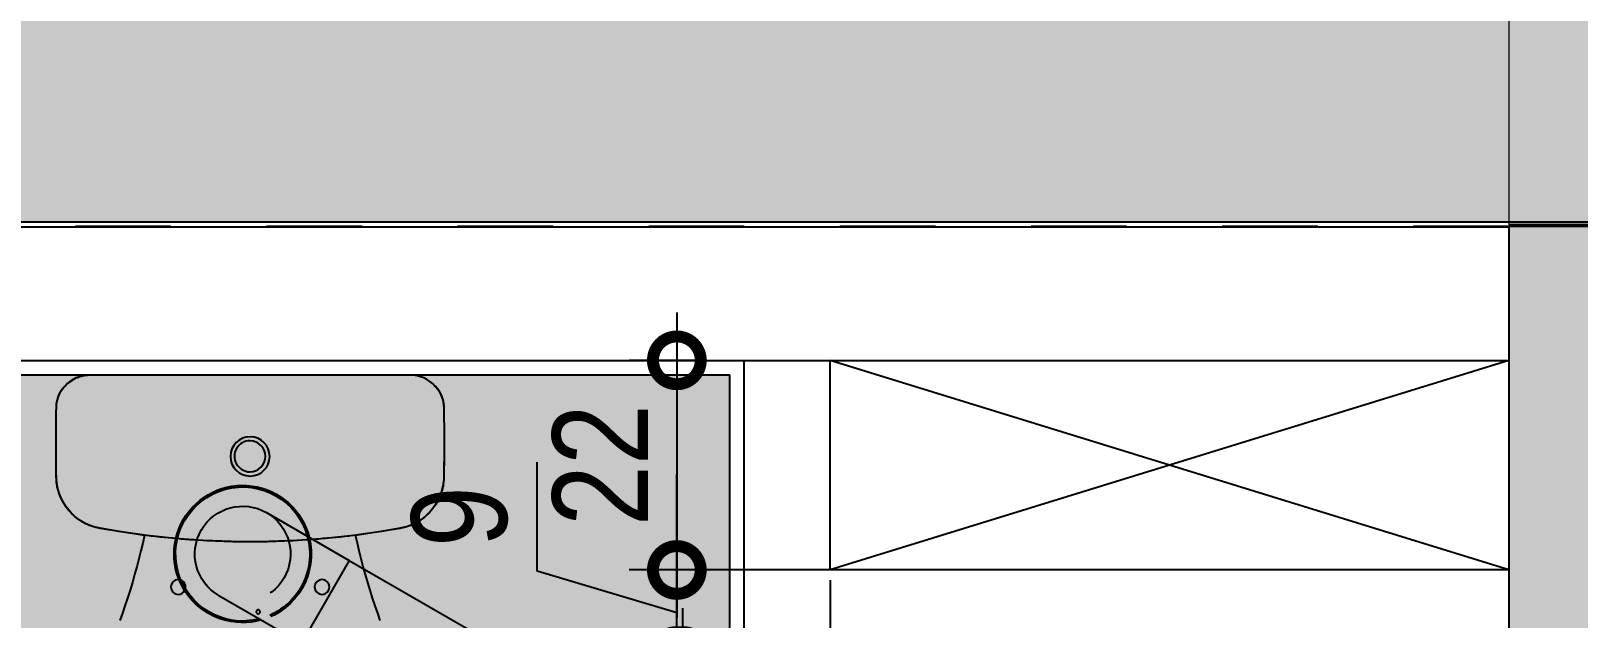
# Model space of a CAD drawing. Header units: metres. Extents: x -23 to 570, y -54 to 184.
# Drawn here: x -1.897 to -0.278, y 2.04 to 2.655 of the extents above; entities that cross this region are included whole.
import ezdxf

# ---------------------------------------------------------------- set-up
doc = ezdxf.new("R2010")
doc.units = ezdxf.units.M
doc.header["$PDMODE"] = 35
for name, pattern in [('DASHEDX2', [1.5, 1, -0.5]), ('PUC$0$DASHEDX2', [1.5, 1, -0.5]), ('PUC$0$HIDDEN2', [0.1875, 0.125, -0.0625])]:
    doc.linetypes.add(name, pattern=pattern)
for name, color, linetype in [('1', 232, 'DASHEDX2'), ('4', 2, 'Continuous'), ('ARQ-DIM', 2, 'Continuous'), ('CIRCULAÇAO VERTICAL EMBASAMENTO$0$ARQ-ALV ACAB', 4, 'Continuous'), ('PUC$0$ARQ-ALV ACAB', 4, 'Continuous'), ('PUC$0$ARQ-ALV OSSO', 5, 'Continuous'), ('PUC$0$ARQ-HID', 7, 'Continuous'), ('PUC$0$ARQ-PRJ', 7, 'PUC$0$DASHEDX2'), ('PUC$0$ARQ-SIM', 1, 'Continuous')]:
    doc.layers.add(name, color=color, linetype=linetype)
doc.layers.add('CIRCULAÇAO VERTICAL EMBASAMENTO$0$ARQ-FORRO', color=9, linetype='Continuous', lineweight=5)
doc.layers.add('PUC$0$ARQ-FORRO', color=9, linetype='Continuous', lineweight=5)
doc.styles.add('Adesa', font='ARIALN.TTF')
doc.dimstyles.new('ADESA 1-0050', dxfattribs={"dimtxt": 0.1, "dimasz": 0.1, "dimexe": 0.05, "dimexo": 0.05, "dimgap": 0.03, "dimtad": 1, "dimdec": 1, "dimlfac": 100, "dimzin": 12, "dimtxsty": 'Adesa', "dimblk": 'DOTSMALL', "dimcen": 1, "dimdle": 0.05, "dimclrd": 1, "dimclre": 1, "dimclrt": 256, "dimazin": 3, "dimtm": 1e-09, "dimtfac": 1, "dimtdec": 1, "dimtmove": 1, "dimatfit": 0, "dimldrblk": 'DOTSMALL', "dimfxl": 0.8, "dimtvp": 2, "dimtolj": 1, "dimtzin": 0, "dimarcsym": 0})

# ---------------------------------------------------------------- blocks, each defined once
blk = doc.blocks.new('_DotSmall')
at = {"color": 0, "linetype": 'ByBlock', "const_width": 0.5}
blk.add_lwpolyline([(-0.0625, 0, 1), (0.0625, 0, 1)], format="xyb", close=True, dxfattribs=at)
blk = doc.blocks.new('*D105')
at = {"layer": 'ARQ-DIM', "color": 1, "lineweight": -2, "transparency": 16777216}
for p, q in [((-1.2206, 2.3601), (-1.2206, 2.0407)), ((-1.2, 2.3101), (-1.2706, 2.3101)), ((-1.0171, 2.0907), (-1.2706, 2.0907))]:
    blk.add_line(p, q, dxfattribs=at)
at = {"layer": 'Defpoints', "color": 0, "transparency": 16777216}
for p in [(-1.15, 2.3101), (-1.2206, 2.0907), (-0.9671, 2.0907, 0)]:
    blk.add_point(p, dxfattribs=at)
at = {"layer": 'ARQ-DIM', "color": 1, "lineweight": -2, "transparency": 16777216, "xscale": 0.1, "yscale": 0.1, "zscale": 0.1}
for p, rotation in [((-1.2206, 2.3101), 90), ((-1.2206, 2.0907), 270)]:
    blk.add_blockref('_DotSmall', p, dxfattribs=dict(at, rotation=rotation))
at = {"layer": 'ARQ-DIM', "transparency": 16777216, "insert": (-1.3008, 2.2004), "char_height": 0.1, "attachment_point": 5, "rotation": 90, "style": 'Adesa'}
blk.add_mtext('\\A1;22', dxfattribs=at)
blk = doc.blocks.new('*D106')
at = {"layer": 'ARQ-DIM', "color": 1, "lineweight": -2, "transparency": 16777216}
for p, q in [((-1.3667, 2.0896), (-1.3667, 2.2035)), ((-1.2206, 2.0907), (-1.2206, 2.1907)), ((-1.2206, 2.0457), (-1.3667, 2.0896)), ((-1.0171, 2.0907), (-1.2706, 2.0907)), ((-1.2206, 2.0007), (-1.2206, 2.0907)), ((-1.2206, 2.0007), (-1.2206, 2.0907)), ((-1.1071, 2.0007), (-1.2706, 2.0007)), ((-1.2206, 2.0007), (-1.2206, 1.9007))]:
    blk.add_line(p, q, dxfattribs=at)
at = {"layer": 'Defpoints', "color": 0, "transparency": 16777216}
for p in [(-1.2206, 2.0907), (-0.9671, 2.0907, 0), (-1.0571, 2.0007, 0)]:
    blk.add_point(p, dxfattribs=at)
at = {"layer": 'ARQ-DIM', "color": 1, "lineweight": -2, "transparency": 16777216, "xscale": 0.1, "yscale": 0.1, "zscale": 0.1}
for p, rotation in [((-1.2206, 2.0907), 270), ((-1.2206, 2.0007), 90)]:
    blk.add_blockref('_DotSmall', p, dxfattribs=dict(at, rotation=rotation))
at = {"layer": 'ARQ-DIM', "transparency": 16777216, "insert": (-1.4477, 2.1465), "char_height": 0.1, "attachment_point": 5, "rotation": 90, "style": 'Adesa'}
blk.add_mtext('\\A1;9', dxfattribs=at)
blk = doc.blocks.new('*D107')
at = {"layer": 'ARQ-DIM', "color": 1, "lineweight": -2, "transparency": 16777216}
for p, q in [((-1.2144, 0.9908), (-1.2144, 2.0507)), ((-1.2, 2.0007), (-1.2644, 2.0007)), ((-1.2438, 1.0408), (-1.2644, 1.0408))]:
    blk.add_line(p, q, dxfattribs=at)
at = {"layer": 'Defpoints', "color": 0, "transparency": 16777216}
for p in [(-1.2144, 2.0007), (-1.15, 2.0007, 0), (-1.1938, 1.0408, 0)]:
    blk.add_point(p, dxfattribs=at)
at = {"layer": 'ARQ-DIM', "color": 1, "lineweight": -2, "transparency": 16777216, "xscale": 0.1, "yscale": 0.1, "zscale": 0.1}
for p, rotation in [((-1.2144, 2.0007), 90), ((-1.2144, 1.0408), 270)]:
    blk.add_blockref('_DotSmall', p, dxfattribs=dict(at, rotation=rotation))
at = {"layer": 'ARQ-DIM', "transparency": 16777216, "insert": (-1.2954, 1.5207), "char_height": 0.1, "attachment_point": 5, "rotation": 90, "style": 'Adesa'}
blk.add_mtext('\\A1;96', dxfattribs=at)
blk = doc.blocks.new('*D129')
at = {"layer": 'ARQ-DIM', "color": 1, "lineweight": -2, "transparency": 16777216}
for p, q in [((-1.06, 2.08), (-1.06, 1.6624)), ((-0.35, 1.84), (-0.35, 1.6624)), ((-1.11, 1.7124), (-0.3, 1.7124))]:
    blk.add_line(p, q, dxfattribs=at)
at = {"layer": 'Defpoints', "color": 0, "transparency": 16777216}
for p in [(-1.06, 2.13, 0), (-0.35, 1.89, 0), (-0.35, 1.7124)]:
    blk.add_point(p, dxfattribs=at)
at = {"layer": 'ARQ-DIM', "color": 1, "lineweight": -2, "transparency": 16777216, "xscale": 0.1, "yscale": 0.1, "zscale": 0.1, "rotation": 180}
blk.add_blockref('_DotSmall', (-1.06, 1.7124), dxfattribs=at)
at = {"layer": 'ARQ-DIM', "color": 1, "lineweight": -2, "transparency": 16777216, "xscale": 0.1, "yscale": 0.1, "zscale": 0.1}
blk.add_blockref('_DotSmall', (-0.35, 1.7124), dxfattribs=at)
at = {"layer": 'ARQ-DIM', "transparency": 16777216, "insert": (-0.705, 1.7926), "char_height": 0.1, "attachment_point": 5, "style": 'Adesa'}
blk.add_mtext('\\A1;71', dxfattribs=at)
blk = doc.blocks.new('PUC$0$ARQ-HID-BACIA CX')
blk.add_line((-0.0001, -0.175), (-0.0001, 0.175))
for points in [[(-0.0137, -0.1957), (-0.0142, -0.196), (-0.0147, -0.1964), (-0.0153, -0.1968), (-0.0158, -0.1971), (-0.0163, -0.1975), (-0.0168, -0.1978), (-0.0174, -0.1981), (-0.0179, -0.1984), (-0.0185, -0.1987), (-0.019, -0.199), (-0.0196, -0.1993), (-0.0202, -0.1995), (-0.0207, -0.1998), (-0.0213, -0.2), (-0.0219, -0.2003), (-0.0225, -0.2005), (-0.0231, -0.2007), (-0.0237, -0.2009), (-0.0243, -0.2011), (-0.0249, -0.2013), (-0.0255, -0.2015), (-0.0261, -0.2016), (-0.0267, -0.2018), (-0.0273, -0.2019), (-0.0279, -0.2021), (-0.0285, -0.2022), (-0.0292, -0.2023), (-0.0298, -0.2024), (-0.0304, -0.2025), (-0.031, -0.2025), (-0.0316, -0.2026), (-0.0323, -0.2026), (-0.0329, -0.2027), (-0.0335, -0.2027), (-0.0342, -0.2027, -0.00878), (-0.1068, -0.2028), (-0.1079, -0.2027), (-0.1091, -0.2026), (-0.1102, -0.2026), (-0.1114, -0.2025), (-0.1125, -0.2024), (-0.1136, -0.2022), (-0.1148, -0.2021), (-0.1159, -0.2019), (-0.117, -0.2017), (-0.1181, -0.2014), (-0.1192, -0.2012), (-0.1203, -0.2009), (-0.1214, -0.2006), (-0.1225, -0.2002), (-0.1236, -0.1999), (-0.1247, -0.1995), (-0.1258, -0.1991), (-0.1268, -0.1987), (-0.1279, -0.1982), (-0.1289, -0.1978), (-0.13, -0.1973), (-0.131, -0.1968), (-0.132, -0.1962), (-0.133, -0.1957), (-0.134, -0.1951), (-0.135, -0.1945), (-0.1359, -0.1939), (-0.1369, -0.1933), (-0.1378, -0.1926), (-0.1388, -0.192), (-0.1397, -0.1913), (-0.1406, -0.1906), (-0.1415, -0.1899), (-0.1423, -0.1891), (-0.1432, -0.1884), (-0.144, -0.1876), (-0.1449, -0.1868), (-0.1457, -0.186), (-0.1465, -0.1851), (-0.1472, -0.1843), (-0.148, -0.1834), (-0.1487, -0.1826), (-0.1494, -0.1817), (-0.1501, -0.1808), (-0.1508, -0.1799), (-0.1515, -0.1789), (-0.1521, -0.178), (-0.1527, -0.177), (-0.1533, -0.1761), (-0.1539, -0.1751), (-0.1545, -0.1741), (-0.155, -0.1731), (-0.1556, -0.1721), (-0.1561, -0.171), (-0.1566, -0.17), (-0.157, -0.169), (-0.1575, -0.1679), (-0.1579, -0.1668), (-0.1583, -0.1658), (-0.1586, -0.1647), (-0.159, -0.1636), (-0.1593, -0.1625), (-0.1596, -0.1614), (-0.1598, -0.1603), (-0.1601, -0.1592), (-0.1604, -0.158), (-0.1606, -0.1569), (-0.1614, -0.1525), (-0.1622, -0.148), (-0.1629, -0.1436), (-0.1636, -0.1392), (-0.1643, -0.1347), (-0.165, -0.1302), (-0.1657, -0.1258), (-0.1663, -0.1213), (-0.1669, -0.1169), (-0.1675, -0.1124), (-0.168, -0.1079), (-0.1686, -0.1034), (-0.1691, -0.099), (-0.1696, -0.0945), (-0.1701, -0.09), (-0.1705, -0.0855), (-0.1709, -0.081), (-0.1713, -0.0765), (-0.1717, -0.072), (-0.1721, -0.0675), (-0.1724, -0.0631), (-0.1727, -0.0586), (-0.173, -0.0541), (-0.1733, -0.0496), (-0.1735, -0.0451), (-0.1737, -0.0406), (-0.1739, -0.0361), (-0.1741, -0.0315), (-0.1742, -0.027), (-0.1744, -0.0225), (-0.1745, -0.018), (-0.1745, -0.0135), (-0.1746, -0.009), (-0.1746, -0.0045), (-0.1746, 0), (-0.1746, 0.0045), (-0.1746, 0.009), (-0.1745, 0.0135), (-0.1745, 0.018), (-0.1744, 0.0225), (-0.1742, 0.027), (-0.1741, 0.0315), (-0.1739, 0.0361), (-0.1737, 0.0406), (-0.1735, 0.0451), (-0.1733, 0.0496), (-0.173, 0.0541), (-0.1727, 0.0586), (-0.1724, 0.0631), (-0.1721, 0.0675), (-0.1717, 0.072), (-0.1713, 0.0765), (-0.1709, 0.081), (-0.1705, 0.0855), (-0.1701, 0.09), (-0.1696, 0.0945), (-0.1691, 0.099), (-0.1686, 0.1034), (-0.168, 0.1079), (-0.1675, 0.1124), (-0.1669, 0.1169), (-0.1663, 0.1213), (-0.1657, 0.1258), (-0.165, 0.1302), (-0.1643, 0.1347), (-0.1636, 0.1392), (-0.1629, 0.1436), (-0.1622, 0.148), (-0.1614, 0.1525), (-0.1606, 0.1569), (-0.1604, 0.158), (-0.1601, 0.1592), (-0.1598, 0.1603), (-0.1596, 0.1614), (-0.1593, 0.1625), (-0.159, 0.1636), (-0.1586, 0.1647), (-0.1583, 0.1658), (-0.1579, 0.1668), (-0.1575, 0.1679), (-0.157, 0.169), (-0.1566, 0.17), (-0.1561, 0.171), (-0.1556, 0.1721), (-0.155, 0.1731), (-0.1545, 0.1741), (-0.1539, 0.1751), (-0.1533, 0.1761), (-0.1527, 0.177), (-0.1521, 0.178), (-0.1515, 0.1789), (-0.1508, 0.1799), (-0.1501, 0.1808), (-0.1494, 0.1817), (-0.1487, 0.1826), (-0.148, 0.1834), (-0.1472, 0.1843), (-0.1465, 0.1851), (-0.1457, 0.186), (-0.1449, 0.1868), (-0.144, 0.1876), (-0.1432, 0.1884), (-0.1423, 0.1891), (-0.1415, 0.1899), (-0.1406, 0.1906), (-0.1397, 0.1913), (-0.1388, 0.192), (-0.1378, 0.1926), (-0.1369, 0.1933), (-0.1359, 0.1939), (-0.135, 0.1945), (-0.134, 0.1951), (-0.133, 0.1957), (-0.132, 0.1962), (-0.131, 0.1968), (-0.13, 0.1973), (-0.1289, 0.1978), (-0.1279, 0.1982), (-0.1268, 0.1987), (-0.1258, 0.1991), (-0.1247, 0.1995), (-0.1236, 0.1999), (-0.1225, 0.2002), (-0.1214, 0.2006), (-0.1203, 0.2009), (-0.1192, 0.2012), (-0.1181, 0.2014), (-0.117, 0.2017), (-0.1159, 0.2019), (-0.1148, 0.2021), (-0.1136, 0.2022), (-0.1125, 0.2024), (-0.1114, 0.2025), (-0.1102, 0.2026), (-0.1091, 0.2026), (-0.1079, 0.2027), (-0.1068, 0.2028, -0.00878), (-0.0342, 0.2027), (-0.0335, 0.2027), (-0.0329, 0.2027), (-0.0323, 0.2026), (-0.0316, 0.2026), (-0.031, 0.2025), (-0.0304, 0.2025), (-0.0298, 0.2024), (-0.0292, 0.2023), (-0.0285, 0.2022), (-0.0279, 0.2021), (-0.0273, 0.2019), (-0.0267, 0.2018), (-0.0261, 0.2016), (-0.0255, 0.2015), (-0.0249, 0.2013), (-0.0243, 0.2011), (-0.0237, 0.2009), (-0.0231, 0.2007), (-0.0225, 0.2005), (-0.0219, 0.2003), (-0.0213, 0.2), (-0.0207, 0.1998), (-0.0202, 0.1995), (-0.0196, 0.1993), (-0.019, 0.199), (-0.0185, 0.1987), (-0.0179, 0.1984), (-0.0174, 0.1981), (-0.0168, 0.1978), (-0.0163, 0.1975), (-0.0158, 0.1971), (-0.0153, 0.1968), (-0.0147, 0.1964), (-0.0142, 0.196), (-0.0137, 0.1957)], [(-0.0131, 0.195, 0.018828), (-0.0135, 0.1954)], [(-0.0133, -0.1951), (-0.0133, -0.1951), (-0.0133, -0.1951), (-0.0133, -0.1951), (-0.0132, -0.1951), (-0.0132, -0.195), (-0.0132, -0.195), (-0.0131, -0.1949), (-0.013, -0.1948), (-0.0129, -0.1947), (-0.0128, -0.1946), (-0.0126, -0.1945), (-0.0125, -0.1943), (-0.0116, -0.1935, 0.212488), (-0.0001, -0.1677), (-0.0001, 0.1677, 0.212488), (-0.0116, 0.1935), (-0.0125, 0.1943), (-0.0126, 0.1945), (-0.0128, 0.1946), (-0.0129, 0.1947), (-0.013, 0.1948), (-0.0131, 0.1949), (-0.0132, 0.195), (-0.0132, 0.195), (-0.0132, 0.1951), (-0.0133, 0.1951), (-0.0133, 0.1951), (-0.0133, 0.1951)], [(-0.0123, 0.1942, 0.002919), (-0.0115, 0.1935)], [(-0.0136, -0.1955, 0.018828), (-0.0132, -0.1951)]]:
    blk.add_lwpolyline(points, format="xyb")
at = {"ltscale": 0.000466036}
blk.add_lwpolyline([(-0.0133, -0.1951), (-0.0133, -0.1952, -0.017665), (-0.0136, -0.1955, -0.039631), (-0.0138, -0.1956, -0.158216), (-0.0342, -0.2027, -0.008778), (-0.1068, -0.2027), (-0.1095, -0.2026), (-0.1122, -0.2023), (-0.1149, -0.202), (-0.1176, -0.2014), (-0.1203, -0.2008), (-0.1229, -0.2), (-0.1255, -0.1991), (-0.128, -0.1981), (-0.1305, -0.1969), (-0.1329, -0.1957), (-0.1352, -0.1943), (-0.1375, -0.1928), (-0.1397, -0.1912), (-0.1418, -0.1894), (-0.1439, -0.1876), (-0.1458, -0.1857), (-0.1477, -0.1837), (-0.1494, -0.1816), (-0.151, -0.1794), (-0.1526, -0.1772), (-0.154, -0.1748), (-0.1553, -0.1724), (-0.1565, -0.17), (-0.1575, -0.1675), (-0.1585, -0.1649), (-0.1593, -0.1623), (-0.16, -0.1597), (-0.1605, -0.1569, -0.044623), (-0.1746, 0, -0.044623), (-0.1605, 0.1569), (-0.16, 0.1597), (-0.1593, 0.1623), (-0.1585, 0.1649), (-0.1575, 0.1675), (-0.1565, 0.17), (-0.1553, 0.1724), (-0.154, 0.1748), (-0.1526, 0.1772), (-0.151, 0.1794), (-0.1494, 0.1816), (-0.1477, 0.1837), (-0.1458, 0.1857), (-0.1439, 0.1876), (-0.1418, 0.1894), (-0.1397, 0.1912), (-0.1375, 0.1928), (-0.1352, 0.1943), (-0.1329, 0.1957), (-0.1305, 0.1969), (-0.128, 0.1981), (-0.1255, 0.1991), (-0.1229, 0.2), (-0.1203, 0.2008), (-0.1176, 0.2014), (-0.1149, 0.202), (-0.1122, 0.2023), (-0.1095, 0.2026), (-0.1068, 0.2027, -0.008778), (-0.0342, 0.2027, -0.158216), (-0.0138, 0.1956, -0.039631), (-0.0136, 0.1955, -0.017665), (-0.0133, 0.1952), (-0.0133, 0.1951)], format="xyb", dxfattribs=at)
at = {"ltscale": 0.00311}
for points in [[(-0.1068, 0.2021), (-0.1068, 0.2027)], [(-0.1068, -0.2021), (-0.1068, -0.2027)]]:
    blk.add_lwpolyline(points, dxfattribs=at)
at = {"ltscale": 0.00156}
blk.add_lwpolyline([(-0.0131, 0.1951), (-0.0133, 0.1953)], dxfattribs=at)
for points in [[(-0.0133, 0.1951), (-0.0133, 0.1951)], [(-0.1676, 0.1104), (-0.1678, 0.1104), (-0.176, 0.1123), (-0.1842, 0.1142), (-0.1925, 0.1163), (-0.2008, 0.1185), (-0.209, 0.1208), (-0.2171, 0.1231), (-0.2253, 0.1256), (-0.2335, 0.1282), (-0.2415, 0.1309), (-0.2493, 0.1336), (-0.2571, 0.1363)], [(-0.2571, -0.1363), (-0.2493, -0.1336), (-0.2415, -0.1309), (-0.2335, -0.1282), (-0.2253, -0.1256), (-0.2171, -0.1231), (-0.209, -0.1208), (-0.2008, -0.1185), (-0.1925, -0.1163), (-0.1842, -0.1142), (-0.176, -0.1123), (-0.1678, -0.1104), (-0.1676, -0.1104)], [(-0.0115, 0.1936), (-0.0109, 0.1931), (-0.0103, 0.1925), (-0.0097, 0.1919), (-0.0091, 0.1913), (-0.0086, 0.1907), (-0.008, 0.19), (-0.0075, 0.1894), (-0.007, 0.1887), (-0.0065, 0.1881), (-0.006, 0.1874), (-0.0055, 0.1867), (-0.0051, 0.186), (-0.0047, 0.1853), (-0.0043, 0.1845), (-0.0039, 0.1838), (-0.0035, 0.1831), (-0.0031, 0.1823), (-0.0028, 0.1815), (-0.0025, 0.1808), (-0.0022, 0.18), (-0.0019, 0.1792), (-0.0016, 0.1784), (-0.0014, 0.1776), (-0.0012, 0.1768), (-0.001, 0.176), (-0.0008, 0.1752), (-0.0006, 0.1744), (-0.0005, 0.1736), (-0.0003, 0.1728), (-0.0002, 0.1719), (-0.0001, 0.1711), (-0.0001, 0.1703), (0, 0.1694), (0, 0.1686), (0, 0.1678)], [(0, 0.1677), (0, -0.1677)], [(-0.0115, -0.1936), (-0.0116, -0.1938), (-0.0117, -0.1938), (-0.0119, -0.194), (-0.0123, -0.1944), (-0.0126, -0.1947), (-0.0128, -0.1948), (-0.0129, -0.1949), (-0.013, -0.1949), (-0.013, -0.195), (-0.0131, -0.195), (-0.0131, -0.1951)]]:
    blk.add_lwpolyline(points)
at = {"ltscale": 0.00179}
for points in [[(-0.0004, 0.1677), (-0.0001, 0.1677)], [(-0.0004, -0.1677), (-0.0001, -0.1677)]]:
    blk.add_lwpolyline(points, dxfattribs=at)
for points in [[(-0.2141, 0.0752, 1), (-0.2296, 0.0752, 1)], [(-0.0647, 0, 1), (-0.1058, 0, 1)], [(-0.0689, 0.0001, 1), (-0.1014, 0.0001, 1)], [(-0.2141, -0.0752, 1), (-0.2296, -0.0752, 1)]]:
    blk.add_lwpolyline(points, format="xyb", close=True)
at = {"ltscale": 0.003392}
blk.add_lwpolyline([(-0.1598, -0.1568), (-0.1605, -0.1569)], dxfattribs=at)
at = {"ltscale": 0.002755}
blk.add_lwpolyline([(-0.0342, -0.2021), (-0.0342, -0.2026)], dxfattribs=at)
blk = doc.blocks.new('PUC$0$pl apto tipo 4 puc')
at = {"layer": 'PUC$0$ARQ-FORRO'}
h = blk.add_hatch(color=256, dxfattribs=at)
h.dxf.hatch_style = 1
h.paths.add_polyline_path([(0.3668, -1.0538), (0.3668, -1.9838), (1.1668, -1.9838), (1.1668, -2.2931), (2.8956, -2.2931), (2.8956, -1.0538)])
at = {"layer": 'PUC$0$ARQ-ALV ACAB', "elevation": 0}
for points in [[(0.3668, -1.9838), (1.1668, -1.9838), (1.1668, -2.2931)], [(2.8956, -2.2931), (1.1668, -2.2931)]]:
    blk.add_lwpolyline(points, dxfattribs=at)
at = {"layer": 'PUC$0$ARQ-ALV OSSO', "elevation": 0}
blk.add_lwpolyline([(0.3518, -1.9988), (1.1518, -1.9988), (1.1518, -2.3081)], dxfattribs=at)
blk.add_lwpolyline([(1.0618, -2.3081), (0.3518, -2.3081), (0.3518, -2.0888), (1.0618, -2.0888)], close=True, dxfattribs=at)
at = {"layer": 'PUC$0$ARQ-ALV OSSO'}
for points in [[(4.6618, -2.3081), (0.3518, -2.3081)], [(4.6683, -2.4481), (0.3527, -2.4481)]]:
    blk.add_lwpolyline(points, dxfattribs=at)
at = {"layer": 'PUC$0$ARQ-FORRO', "elevation": 0}
blk.add_lwpolyline([(0.3668, -1.0538), (0.3668, -1.9838), (1.1668, -1.9838), (1.1668, -2.2931), (2.8956, -2.2931), (2.8956, -1.0538)], close=True, dxfattribs=at)
at = {"layer": 'PUC$0$ARQ-SIM'}
blk.add_lwpolyline([(0.3517, -2.3081), (1.0618, -2.0888)], dxfattribs=at)
at = {"layer": 'PUC$0$ARQ-SIM', "elevation": 0}
blk.add_lwpolyline([(0.3518, -2.0888), (1.0618, -2.3081)], dxfattribs=at)
at = {"layer": 'PUC$0$ARQ-HID', "lineweight": -2, "extrusion": (0, 0, -1), "xscale": -1, "zscale": -1, "rotation": 90.00006226801071}
blk.add_blockref('PUC$0$ARQ-HID-BACIA CX', (-1.669, -2.2929, 0), dxfattribs=at)
blk = doc.blocks.new('PUC$0$forro area comum')
at = {"layer": 'PUC$0$ARQ-FORRO'}
h = blk.add_hatch(color=256, dxfattribs=at)
h.dxf.hatch_style = 1
h.paths.add_polyline_path([(11.6882, 2.455), (11.6882, 2.0562), (14.5982, 2.0547), (14.5982, 2.455), (22.4606, 2.455), (22.4606, 2.0562), (25.295, 2.056), (25.295, 2.4552), (26.4562, 2.4546), (26.4563, 3.9549), (5.17, 3.9599), (5.0963, 3.9584), (3.8246, 3.96), (3.825, 9.24), (2.3202, 9.2404), (2.3201, 3.955), (-1.06, 3.955), (-1.06, 4.3049), (-0.355, 4.305), (-0.355, 4.5591), (-0.2032, 4.5606), (-0.2032, 8.4256), (-4.865, 8.4256), (-4.865, 4.9649), (-4.6551, 4.9649), (-4.655, 4.1049), (-3.945, 4.1049), (-3.945, 3.9549), (-11.1863, 3.9549), (-11.1863, 2.455), (-10.025, 2.455), (-10.025, 2.0558), (-7.1264, 2.0558), (-7.1264, 2.455)])
at = {"layer": 'PUC$0$ARQ-FORRO', "elevation": 0}
blk.add_lwpolyline([(5.0963, 3.9584), (3.8246, 3.96), (3.825, 9.24), (2.3202, 9.2404), (2.3201, 3.955), (-1.06, 3.955), (-1.06, 4.3049), (-0.355, 4.305), (-0.355, 4.5591), (-0.2032, 4.5606), (-0.2032, 8.4256), (-4.865, 8.4256), (-4.865, 4.9649), (-4.6551, 4.9649), (-4.655, 4.1049), (-3.945, 4.1049), (-3.945, 3.9549), (-11.1863, 3.9549), (-11.1863, 2.455), (-10.025, 2.455), (-10.025, 2.0558), (-7.1264, 2.0558), (-7.1264, 2.455), (11.6882, 2.455)], dxfattribs=at)
blk = doc.blocks.new('CIRCULAÇAO VERTICAL EMBASAMENTO')
at = {"layer": 'CIRCULAÇAO VERTICAL EMBASAMENTO$0$ARQ-FORRO'}
h = blk.add_hatch(color=256, dxfattribs=at)
h.dxf.hatch_style = 1
h.paths.add_polyline_path([(-0.3501, 2.452), (5.5549, 2.4551), (5.555, 3.9601), (4.98, 3.96), (4.98, 4.4652), (3.8253, 4.4654), (3.8249, 9.235), (2.3249, 9.2351), (2.3249, 3.955), (-0.3501, 3.955)])
at = {"layer": 'CIRCULAÇAO VERTICAL EMBASAMENTO$0$ARQ-ALV ACAB', "elevation": 0}
blk.add_lwpolyline([(0.58, 2.26), (0.58, 2.455), (-0.35, 2.452)], dxfattribs=at)
at = {"layer": 'CIRCULAÇAO VERTICAL EMBASAMENTO$0$ARQ-FORRO', "elevation": 0}
blk.add_lwpolyline([(-0.3501, 2.452), (5.5549, 2.4551), (5.555, 3.9601), (4.98, 3.96), (4.98, 4.4652), (3.8253, 4.4654), (3.8249, 9.235), (2.3249, 9.2351), (2.3249, 3.955), (-0.3501, 3.955)], close=True, dxfattribs=at)
blk = doc.blocks.new('PUC$0$E3')
for p, q in [((302.2155, -376.0693), (302.3155, -376.0693)), ((302.3155, -376.1693), (302.3155, -376.0693)), ((302.2155, -376.1693), (302.3155, -376.1693))]:
    blk.add_line(p, q)
at = {"linetype": 'PUC$0$HIDDEN2', "ltscale": 0.1}
blk.add_circle((302.2598, -376.075), 0.00202, dxfattribs=at)
for radius, start, end in [(0.0718, 44.1572, 315.8498), (0.0702, 45.4504, 314.5569), (0.05, 90, 270)]:
    blk.add_arc((302.2155, -376.1193), radius, start, end)
blk.add_arc((302.2155, -376.1193), 0.05, 270, 90, dxfattribs=at)
at = {"linetype": 'PUC$0$HIDDEN2', "ltscale": 0.2}
for radius, start, end in [(0.0702, 314.5569, 45.4504), (0.0718, 315.8498, 44.1572)]:
    blk.add_arc((302.2155, -376.1193), radius, start, end, dxfattribs=at)
blk = doc.blocks.new('PUC$0$A$C7fa1a06e')
at = {"layer": 'PUC$0$ARQ-PRJ', "linetype": 'PUC$0$HIDDEN2', "ltscale": 50}
blk.add_line((-1.2134, 0.2507), (-0.1054, -0.3889), dxfattribs=at)
at = {"layer": 'PUC$0$ARQ-PRJ', "linetype": 'PUC$0$HIDDEN2', "ltscale": 0.5, "xscale": -1, "rotation": 150}
blk.add_blockref('PUC$0$E3', (-451.1109, -174.3637), dxfattribs=at)
blk = doc.blocks.new('PUC')
at = {"layer": 'PUC$0$ARQ-ALV ACAB'}
blk.add_lwpolyline([(-4.6665, 2.455), (0.575, 2.455), (0.575, 2.4501)], dxfattribs=at)
blk.add_blockref('PUC$0$A$C7fa1a06e', (-0.35, 1.85))
blk.add_blockref('CIRCULAÇAO VERTICAL EMBASAMENTO', (0, 0), dxfattribs=at)
at = {"layer": 'PUC$0$ARQ-ALV OSSO', "color": 6, "rotation": 180}
blk.add_blockref('PUC$0$pl apto tipo 4 puc', (0.0018, 0.0019), dxfattribs=at)
at = {"layer": 'PUC$0$ARQ-FORRO'}
blk.add_blockref('PUC$0$forro area comum', (0, 0), dxfattribs=at)
blk = doc.blocks.new('est-lo-07-6sb-r00')
at = {"layer": '4'}
h = blk.add_hatch(color=8, dxfattribs=at)
h.dxf.hatch_style = 1
h.paths.add_polyline_path([(213.004314, 592.98646), (232.004314, 592.98646), (232.004314, 743.98646), (213.004314, 743.98646)], flags=17)
h.paths.add_polyline_path([(517.003016, 942.98646), (353.003016, 942.98646), (353.003016, 923.986062), (498.003016, 923.986062), (498.003016, 465.008359), (498.003039, 465.008359), (498.003039, 450.008359), (498.003039, 395.98646), (517.003016, 395.98646)])
h.paths.add_polyline_path([(3672.003309, 253.001099), (3672.003309, 388.001099), (3637.003309, 388.001099), (3637.003309, 253.001099)])
h.paths.add_polyline_path([(3637.003309, 942.98646), (3637.003194, 872.98646), (3653.003309, 872.98646), (3653.003309, 599.001099), (3637.003309, 599.001099), (3637.003309, 539.001099), (3672.003309, 539.001099), (3672.003309, 942.98646)])
h.paths.add_polyline_path([(3672.003424, 102.001099), (3637.003309, 102.001099), (3637.003309, 42.001099), (3653.003307, 42.001099), (3653.003307, -229.998901), (3637.003309, -229.998901), (3637.003309, -299.998901), (3672.003424, -299.998901)])
h.paths.add_polyline_path([(3075.003309, -299.999844), (3110.003309, -299.999844), (3110.003309, -199.999844), (3075.003309, -199.999844)])
h.paths.add_polyline_path([(3075.003309, 270.500177), (3110.003309, 270.500177), (3110.003309, 370.500177), (3075.003309, 370.500177)])
h.paths.add_polyline_path([(520.003309, 942.98646), (520.003309, 395.98646), (555.003309, 395.98646), (555.003309, 451.98646), (539.003309, 451.98646), (539.003309, 872.98646), (555.003309, 872.98646), (555.003309, 942.98646)])
h.paths.add_polyline_path([(-2102.995138, 253.000177), (-2102.995138, 388.000177), (-2137.995138, 388.000177), (-2137.995138, 253.000177)])
h.paths.add_polyline_path([(-2137.995138, 101.999935), (-2137.995138, -299.999844), (-2102.995138, -299.999844), (-2102.995138, -229.999844), (-2118.995138, -229.999844), (-2118.995138, 41.999935), (-2102.995138, 41.999935), (-2102.995138, 101.999935)])
h.paths.add_polyline_path([(-2137.995141, 942.98646), (-2137.995141, 538.988972), (-2102.995141, 538.988972), (-2102.995141, 598.988972), (-2118.995141, 598.988972), (-2118.995141, 872.98646), (-2102.995141, 872.98646), (-2102.995141, 942.98646)])
h.paths.add_polyline_path([(520.003309, 245.003526), (520.003309, -299.999844), (555.003309, -299.999844), (555.003309, -229.999844), (539.003309, -229.999844), (539.003309, 185.003526), (555.003309, 185.003526), (555.003309, 245.003526)])
h.paths.add_polyline_path([(-34.995574, 942.98646), (-34.995574, 872.98646), (-18.995574, 872.98646), (-18.995574, 455.98646), (-34.995574, 455.98646), (-34.995574, 395.98646), (232.004426, 395.98646), (232.004426, 481.98646), (213.004426, 481.98646), (213.004426, 414.98646), (0.004426, 414.98646), (0.004426, 923.98646), (213.004426, 923.98646), (213.004426, 854.98646), (232.004426, 854.98646), (232.004426, 923.98646), (252.004426, 923.98646), (252.004426, 942.98646)])
h.paths.add_polyline_path([(3075.003309, 842.98646), (3110.003309, 842.98646), (3110.003309, 942.98646), (3075.003309, 942.98646)])
h.paths.add_polyline_path([(2530.003309, -299.999844), (2570.003309, -299.999844), (2570.003309, -199.999844), (2530.003309, -199.999844)])
h.paths.add_polyline_path([(2530.003309, 145.003526), (2570.003309, 145.003526), (2570.003309, 245.003526), (2530.003309, 245.003526)])
h.paths.add_polyline_path([(2530.003309, 395.98646), (2570.003309, 395.98646), (2570.003309, 495.98646), (2530.003309, 495.98646)])
h.paths.add_polyline_path([(2530.003309, 842.98646), (2570.003309, 842.98646), (2570.003309, 942.98646), (2530.003309, 942.98646)])
h.paths.add_polyline_path([(1995.003309, -299.999844), (2030.003309, -299.999844), (2030.003309, -199.999844), (1995.003309, -199.999844)])
h.paths.add_polyline_path([(1995.003309, 145.003526), (2030.003309, 145.003526), (2030.003309, 245.003526), (1995.003309, 245.003526)])
h.paths.add_polyline_path([(1995.003309, 395.98646), (2030.003309, 395.98646), (2030.003309, 495.98646), (1995.003309, 495.98646)])
h.paths.add_polyline_path([(1995.003309, 842.98646), (2030.003309, 842.98646), (2030.003309, 942.98646), (1995.003309, 942.98646)])
h.paths.add_polyline_path([(1460.003309, -299.999844), (1495.003309, -299.999844), (1495.003309, -199.999844), (1460.003309, -199.999844)])
h.paths.add_polyline_path([(1460.003309, 145.003526), (1495.003309, 145.003526), (1495.003309, 245.003526), (1460.003309, 245.003526)])
h.paths.add_polyline_path([(1460.176641, 395.98646), (1495.176641, 395.98646), (1495.176641, 495.98646), (1460.176641, 495.98646)])
h.paths.add_polyline_path([(1460.003309, 842.98646), (1495.003309, 842.98646), (1495.003309, 942.98646), (1460.003309, 942.98646)])
h.paths.add_polyline_path([(925.003309, -299.999844), (960.003309, -299.999844), (960.003309, -199.999844), (925.003309, -199.999844)])
h.paths.add_polyline_path([(925.003309, 145.003526), (960.003309, 145.003526), (960.003309, 245.003526), (925.003309, 245.003526)])
h.paths.add_polyline_path([(925.003309, 395.98646), (960.003309, 395.98646), (960.003309, 495.98646), (925.003309, 495.98646)])
h.paths.add_polyline_path([(925.003309, 842.98646), (960.003309, 842.98646), (960.003309, 942.98646), (925.003309, 942.98646)])
h.paths.add_polyline_path([(-1582.999721, -299.999844), (-1547.999721, -299.999844), (-1547.999721, -199.999844), (-1582.999721, -199.999844)])
h.paths.add_polyline_path([(-500.999721, -299.999844), (-465.999721, -299.999844), (-465.999721, -199.999844), (-500.999721, -199.999844)])
h.paths.add_polyline_path([(-1042.999721, -299.999844), (-1002.999721, -299.999844), (-1002.999721, -199.999844), (-1042.999721, -199.999844)])
h.paths.add_polyline_path([(-500.999721, 145.003526), (-465.999721, 145.003526), (-465.999721, 245.003526), (-500.999721, 245.003526)])
h.paths.add_polyline_path([(-1042.999721, 145.003526), (-1002.999721, 145.003526), (-1002.999721, 245.003526), (-1042.999721, 245.003526)])
h.paths.add_polyline_path([(-500.999721, 395.98646), (-465.999721, 395.98646), (-465.999721, 495.98646), (-500.999721, 495.98646)])
h.paths.add_polyline_path([(-1042.999721, 395.98646), (-1002.999721, 395.98646), (-1002.999721, 495.98646), (-1042.999721, 495.98646)])
h.paths.add_polyline_path([(-1582.999721, 270.500177), (-1547.999721, 270.500177), (-1547.999721, 370.500177), (-1582.999721, 370.500177)])
h.paths.add_polyline_path([(-500.999721, 842.98646), (-465.999721, 842.98646), (-465.999721, 942.98646), (-500.999721, 942.98646)])
h.paths.add_polyline_path([(-1042.999721, 842.98646), (-1002.999721, 842.98646), (-1002.999721, 942.98646), (-1042.999721, 942.98646)])
h.paths.add_polyline_path([(-1582.999721, 842.98646), (-1547.999721, 842.98646), (-1547.999721, 942.98646), (-1582.999721, 942.98646)])
h.paths.add_polyline_path([(-35, 245.003526), (-35, 185.003526), (-19, 185.003526), (-19, -230), (-35, -230), (-35, -300), (517, -300), (517, 245), (498, 245), (498, -281), (0, -281), (0, -19), (255, -19), (255, 245.003526), (178.5, 245.003526), (178.5, 226.003526), (236, 226.003526), (236, 0), (0, 0), (0, 226.003526), (57.5, 226.003526), (57.5, 245.003526)])
at = {"layer": '1'}
blk.add_lwpolyline([(-35, 245.003526), (-273.377168, 245.003526)], dxfattribs=at)
at = {"layer": '4', "linetype": 'Continuous'}
blk.add_lwpolyline([(-35, 245.003526), (-35, 185.003526), (-19, 185.003526), (-19, -230), (-35, -230), (-35, -300), (517, -300), (517, 245), (498, 245), (498, -281), (0, -281), (0, -19), (255, -19), (255, 245.003526), (178.5, 245.003526), (178.5, 226.003526), (236, 226.003526), (236, 0), (0, 0), (0, 226.003526), (57.5, 226.003526), (57.5, 245.003526), (-35, 245.003526)], dxfattribs=at)

msp = doc.modelspace()

# ---------------------------------------------------------------- block references
msp.add_blockref('PUC', (0, 0))
at = {"linetype": 'Continuous', "xscale": 0.01, "yscale": 0.01, "zscale": 0.01}
msp.add_blockref('est-lo-07-6sb-r00', (0, 0), dxfattribs=at)

# ---------------------------------------------------------------- dimensions: what is measured, and where the dimension line sits
at = {"layer": 'ARQ-DIM'}
dim = msp.add_linear_dim(base=(-1.2206, 2.0907), p1=(-1.15, 2.3101), p2=(-0.9671, 2.0907, 0), angle=270, dimstyle='ADESA 1-0050', override={"dimdec": 0}, dxfattribs=at)
dim.commit()
dim.dimension.update_dxf_attribs({"geometry": '*D105', "text_midpoint": (-1.3008, 2.2004)})
for base, p1, p2, picture, middle in [((-1.2206, 2.0907), (-1.0571, 2.0007, 0), (-0.9671, 2.0907, 0), '*D106', (-1.4477, 2.1196)), ((-1.2144, 2.0007), (-1.1938, 1.0408, 0), (-1.15, 2.0007, 0), '*D107', (-1.2954, 1.5207))]:
    dim = msp.add_linear_dim(base=base, p1=p1, p2=p2, angle=270, dimstyle='ADESA 1-0050', dxfattribs=at)
    dim.commit()
    dim.dimension.update_dxf_attribs({"geometry": picture, "text_midpoint": middle})
dim = msp.add_linear_dim(base=(-0.35, 1.7124, 0), p1=(-1.06, 2.13, 0), p2=(-0.35, 1.89, 0), dimstyle='ADESA 1-0050', override={"dimdec": 0}, dxfattribs=at)
dim.commit()
dim.dimension.update_dxf_attribs({"geometry": '*D129', "text_midpoint": (-0.705, 1.7926, 0)})

doc.saveas('drawing.dxf')
